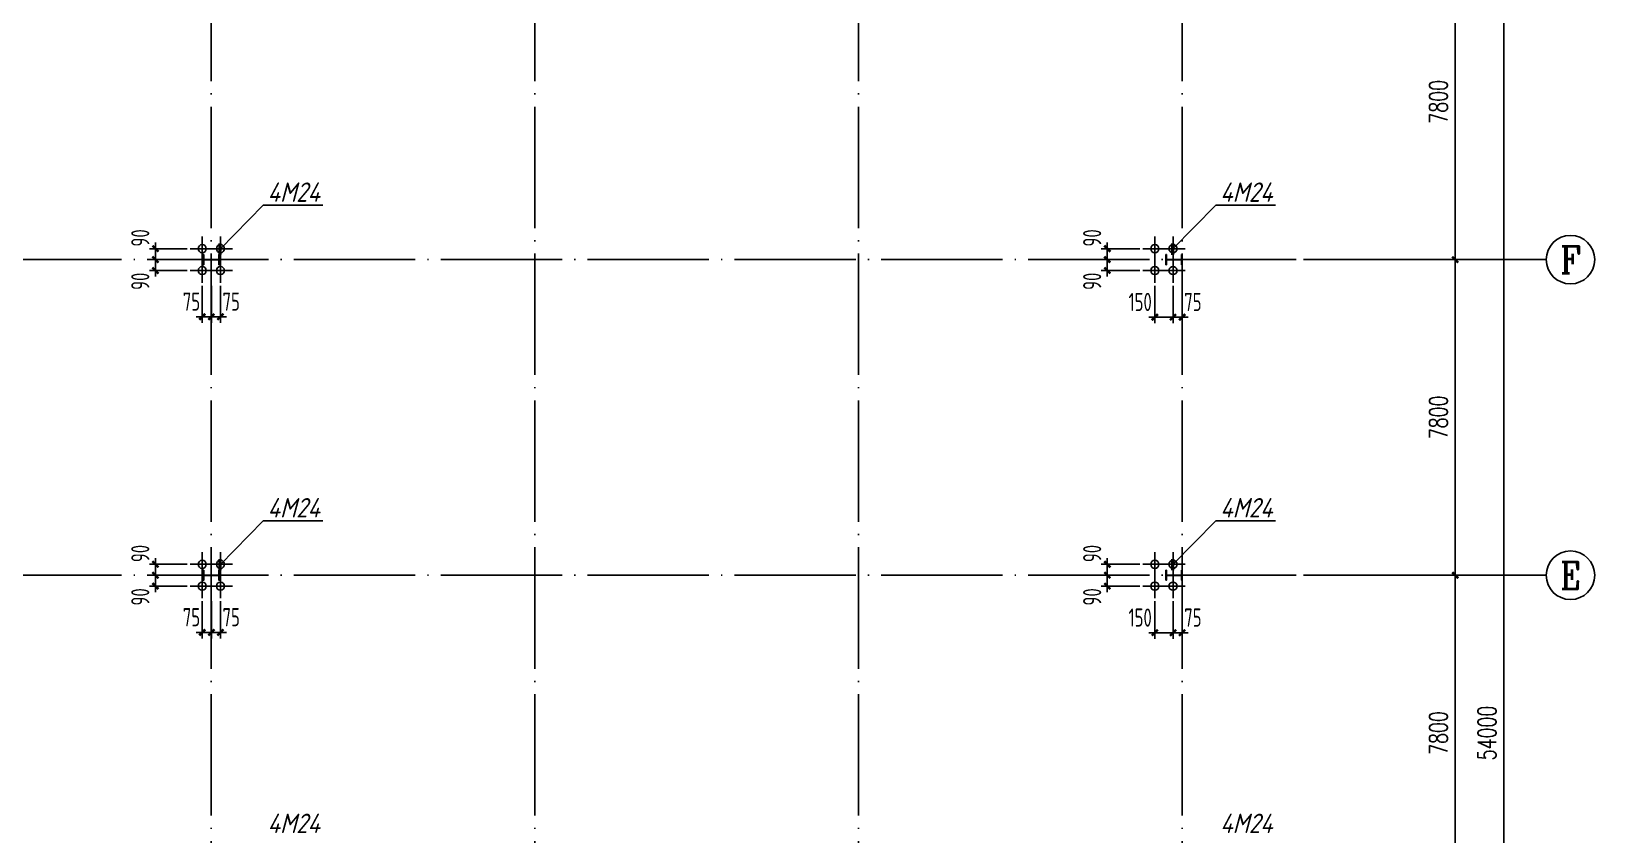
# Model space of a CAD drawing. Header units: millimetres. Extents: x 6950065 to 7140129, y 16284814 to 19754034.
# Drawn here: x 6996890 to 7035542, y 18669828 to 18689685 of the extents above; entities that cross this region are included whole.
import ezdxf
from ezdxf.enums import TextEntityAlignment as Align

# ---------------------------------------------------------------- set-up
doc = ezdxf.new("R2010")
doc.units = ezdxf.units.MM
doc.header["$LTSCALE"] = 1500
doc.header["$MEASUREMENT"] = 0
doc.linetypes.add('DOTE', pattern=[2.42, 2, -0.2, 0.02, -0.2])
doc.layers.get('Defpoints').update_dxf_attribs({"color": 1})
for name, color, linetype in [('AXIS_TEXT', 7, 'Continuous'), ('COLUMN', 2, 'Continuous'), ('dim', 7, 'Continuous'), ('DIM_ELEV', 3, 'Continuous'), ('DOTE', 250, 'DOTE'), ('LZ_DIM', 3, 'Continuous'), ('中粗', 4, 'Continuous'), ('标注', 7, 'Continuous')]:
    doc.layers.add(name, color=color, linetype=linetype)
doc.styles.add('_TCH_AXIS', font='COMPLEX', dxfattribs={"bigfont": 'GBCBIG'})
doc.styles.add('_TCH_DIM_T3', font='SIMPLEX', dxfattribs={"width": 0.705882, "bigfont": 'GBCBIG'})
doc.styles.add('COMPLEX', font='COMPLEX')
doc.styles.get("Standard").update_dxf_attribs({"font": 'gbenor.shx', "bigfont": 'gbcbig.shx'})
doc.styles.add('TSSD_Dimension', font='Tssdeng.shx', dxfattribs={"width": 0.7, "bigfont": 'hztxt.shx'})
doc.dimstyles.new('100', dxfattribs={"dimtxt": 250, "dimasz": 200, "dimexe": 250, "dimexo": 300, "dimgap": 150, "dimtad": 1, "dimdec": 0, "dimzin": 0, "dimdsep": 46, "dimtxsty": 'Standard', "dimblk": 'ARCHTICK', "dimcen": 0.09, "dimclrd": 256, "dimclre": 256, "dimclrt": 256, "dimadec": 0, "dimazin": 0, "dimtfac": 1, "dimtdec": 0, "dimtix": 1, "dimtmove": 2, "dimatfit": 3, "dimldrblk": 'ARCHTICK', "dimfxl": 0, "dimtolj": 1, "dimtzin": 0, "dimarcsym": 0})
doc.dimstyles.new('_TCH_ARCH&&150', dxfattribs={"dimtxt": 446.25, "dimasz": 150, "dimexe": 375, "dimexo": 450, "dimgap": 189.375, "dimtad": 1, "dimdec": 0, "dimzin": 0, "dimdsep": 46, "dimtxsty": '_TCH_DIM_T3', "dimblk": 'ARCHTICK', "dimcen": 0.09, "dimclrt": 7, "dimazin": 2, "dimtfac": 1, "dimtdec": 0, "dimtix": 1, "dimtmove": 2, "dimatfit": 3, "dimfxl": 0, "dimtolj": 1, "dimtzin": 0, "dimarcsym": 0})
doc.dimstyles.new('TSSD_50_150', dxfattribs={"dimtxt": 450, "dimasz": 150, "dimexe": 150, "dimexo": 375, "dimgap": 150, "dimtad": 1, "dimdec": 0, "dimlfac": 0.333333, "dimzin": 0, "dimdsep": 46, "dimtxsty": 'TSSD_Dimension', "dimblk": 'ARCHTICK', "dimblk1": 'ARCHTICK', "dimblk2": 'ARCHTICK', "dimcen": 0, "dimdle": 150, "dimclrt": 7, "dimadec": 0, "dimazin": 0, "dimtfac": 1, "dimtdec": 0, "dimtix": 1, "dimtmove": 2, "dimatfit": 3, "dimfxl": 0, "dimtolj": 1, "dimtzin": 0, "dimarcsym": 0})

# ---------------------------------------------------------------- blocks, each defined once
blk = doc.blocks.new('A$C3ACC4A1C')
at = {"layer": 'COLUMN'}
h = blk.add_hatch(color=256, dxfattribs=at)
h.paths.add_polyline_path([(125, 400), (0, 400), (0, 388), (120, 388), (120, 200), (125, 200)])
h.paths.add_polyline_path([(250, 400), (125, 400), (125, 200), (130, 200), (130, 388), (250, 388)])
h.paths.add_polyline_path([(250, 12), (130, 12), (130, 200), (125, 200), (125, 0), (250, 0)])
h.paths.add_polyline_path([(125, 200), (120, 200), (120, 12), (0, 12), (0, 0), (125, 0)])
blk.add_lwpolyline([(0, 0), (0, 12), (120, 12), (120, 388), (0, 388), (0, 400), (250, 400), (250, 388), (130, 388), (130, 12), (250, 12), (250, 0)], close=True, dxfattribs=at)
blk = doc.blocks.new('rtrtrtrtrt')
at = {"layer": '中粗', "linetype": 'ByBlock'}
for p, q in [((3059491, -306880), (3059491, -306280)), ((3059791, -306580), (3059191, -306580))]:
    blk.add_line(p, q, dxfattribs=at)
blk.add_circle((3059491, -306580), 100, dxfattribs=at)
blk = doc.blocks.new('_ArchTick')
at = {"color": 0, "linetype": 'ByBlock', "const_width": 0.4}
blk.add_lwpolyline([(-0.5, -0.5), (0.5, 0.5)], dxfattribs=at)
blk = doc.blocks.new('*D535')
at = {"layer": 'Defpoints', "color": 0}
for p in [(7001117, 18675972), (7001342, 18675972), (7001342, 18674829)]:
    blk.add_point(p, dxfattribs=at)
at = {"layer": 'dim', "color": 0, "lineweight": -2}
for p, q in [((7001117, 18675597), (7001117, 18674679)), ((7001342, 18675597), (7001342, 18674679)), ((7001117, 18674829), (7000967, 18674829)), ((7001117, 18674829), (7001342, 18674829)), ((7001342, 18674829), (7001492, 18674829))]:
    blk.add_line(p, q, dxfattribs=at)
at = {"layer": 'dim', "color": 0, "lineweight": -2, "xscale": 150, "yscale": 150, "zscale": 150}
blk.add_blockref('_ArchTick', (7001117, 18674829), dxfattribs=at)
at = {"layer": 'dim', "color": 0, "lineweight": -2, "xscale": 150, "yscale": 150, "zscale": 150, "rotation": 180}
blk.add_blockref('_ArchTick', (7001342, 18674829), dxfattribs=at)
at = {"layer": 'dim', "color": 7, "insert": (7000851, 18675204), "char_height": 450, "attachment_point": 5, "style": 'TSSD_Dimension'}
blk.add_mtext('\\A1;75', dxfattribs=at)
blk = doc.blocks.new('*D536')
at = {"layer": 'Defpoints', "color": 0}
for p in [(7001342, 18675972), (7001567, 18675972), (7001567, 18674829)]:
    blk.add_point(p, dxfattribs=at)
at = {"layer": 'dim', "color": 0, "lineweight": -2}
for p, q in [((7001342, 18675597), (7001342, 18674679)), ((7001567, 18675597), (7001567, 18674679)), ((7001342, 18674829), (7001192, 18674829)), ((7001342, 18674829), (7001567, 18674829)), ((7001567, 18674829), (7001717, 18674829))]:
    blk.add_line(p, q, dxfattribs=at)
at = {"layer": 'dim', "color": 0, "lineweight": -2, "xscale": 150, "yscale": 150, "zscale": 150}
blk.add_blockref('_ArchTick', (7001342, 18674829), dxfattribs=at)
at = {"layer": 'dim', "color": 0, "lineweight": -2, "xscale": 150, "yscale": 150, "zscale": 150, "rotation": 180}
blk.add_blockref('_ArchTick', (7001567, 18674829), dxfattribs=at)
at = {"layer": 'dim', "color": 7, "insert": (7001833, 18675204), "char_height": 450, "attachment_point": 5, "style": 'TSSD_Dimension'}
blk.add_mtext('\\A1;75', dxfattribs=at)
blk = doc.blocks.new('*D537')
at = {"layer": 'Defpoints', "color": 0}
for p in [(7001117, 18676512), (6999960, 18676242), (7001117, 18676242)]:
    blk.add_point(p, dxfattribs=at)
at = {"layer": 'dim', "color": 0, "lineweight": -2}
for p, q in [((7000742, 18676512), (6999810, 18676512)), ((6999960, 18676512), (6999960, 18676662)), ((6999960, 18676512), (6999960, 18676242)), ((7000742, 18676242), (6999810, 18676242)), ((6999960, 18676242), (6999960, 18676092))]:
    blk.add_line(p, q, dxfattribs=at)
at = {"layer": 'dim', "color": 0, "lineweight": -2, "xscale": 150, "yscale": 150, "zscale": 150}
for p, rotation in [((6999960, 18676512), 270), ((6999960, 18676242), 90)]:
    blk.add_blockref('_ArchTick', p, dxfattribs=dict(at, rotation=rotation))
at = {"layer": 'dim', "color": 7, "insert": (6999585, 18676778), "char_height": 450, "attachment_point": 5, "rotation": 90, "style": 'TSSD_Dimension'}
blk.add_mtext('\\A1;90', dxfattribs=at)
blk = doc.blocks.new('*D538')
at = {"layer": 'Defpoints', "color": 0}
for p in [(7001117, 18676242), (6999960, 18675972), (7001117, 18675972)]:
    blk.add_point(p, dxfattribs=at)
at = {"layer": 'dim', "color": 0, "lineweight": -2}
for p, q in [((7000742, 18676242), (6999810, 18676242)), ((6999960, 18676242), (6999960, 18676392)), ((6999960, 18676242), (6999960, 18675972)), ((7000742, 18675972), (6999810, 18675972)), ((6999960, 18675972), (6999960, 18675822))]:
    blk.add_line(p, q, dxfattribs=at)
at = {"layer": 'dim', "color": 0, "lineweight": -2, "xscale": 150, "yscale": 150, "zscale": 150}
for p, rotation in [((6999960, 18676242), 270), ((6999960, 18675972), 90)]:
    blk.add_blockref('_ArchTick', p, dxfattribs=dict(at, rotation=rotation))
at = {"layer": 'dim', "color": 7, "insert": (6999585, 18675706), "char_height": 450, "attachment_point": 5, "rotation": 90, "style": 'TSSD_Dimension'}
blk.add_mtext('\\A1;90', dxfattribs=at)
blk = doc.blocks.new('*D528')
at = {"layer": 'Defpoints', "color": 0}
for p in [(7024667, 18675972), (7025117, 18675972), (7025117, 18674820)]:
    blk.add_point(p, dxfattribs=at)
at = {"layer": 'dim', "color": 0, "lineweight": -2}
for p, q in [((7024667, 18675597), (7024667, 18674670)), ((7025117, 18675597), (7025117, 18674670)), ((7024517, 18674820), (7025267, 18674820))]:
    blk.add_line(p, q, dxfattribs=at)
at = {"layer": 'dim', "color": 0, "lineweight": -2, "xscale": 150, "yscale": 150, "zscale": 150, "rotation": 180}
blk.add_blockref('_ArchTick', (7024667, 18674820), dxfattribs=at)
at = {"layer": 'dim', "color": 0, "lineweight": -2, "xscale": 150, "yscale": 150, "zscale": 150}
blk.add_blockref('_ArchTick', (7025117, 18674820), dxfattribs=at)
at = {"layer": 'dim', "color": 7, "insert": (7024304, 18675195), "char_height": 450, "attachment_point": 5, "style": 'TSSD_Dimension'}
blk.add_mtext('\\A1;150', dxfattribs=at)
blk = doc.blocks.new('*D529')
at = {"layer": 'Defpoints', "color": 0}
for p in [(7025117, 18675972), (7025342, 18675972), (7025342, 18674820)]:
    blk.add_point(p, dxfattribs=at)
at = {"layer": 'dim', "color": 0, "lineweight": -2}
for p, q in [((7025117, 18675597), (7025117, 18674670)), ((7025342, 18675597), (7025342, 18674670)), ((7025117, 18674820), (7024967, 18674820)), ((7025117, 18674820), (7025342, 18674820)), ((7025342, 18674820), (7025492, 18674820))]:
    blk.add_line(p, q, dxfattribs=at)
at = {"layer": 'dim', "color": 0, "lineweight": -2, "xscale": 150, "yscale": 150, "zscale": 150}
blk.add_blockref('_ArchTick', (7025117, 18674820), dxfattribs=at)
at = {"layer": 'dim', "color": 0, "lineweight": -2, "xscale": 150, "yscale": 150, "zscale": 150, "rotation": 180}
blk.add_blockref('_ArchTick', (7025342, 18674820), dxfattribs=at)
at = {"layer": 'dim', "color": 7, "insert": (7025608, 18675195), "char_height": 450, "attachment_point": 5, "style": 'TSSD_Dimension'}
blk.add_mtext('\\A1;75', dxfattribs=at)
blk = doc.blocks.new('*D530')
at = {"layer": 'Defpoints', "color": 0}
for p in [(7024667, 18676512), (7023492, 18676242), (7024667, 18676242)]:
    blk.add_point(p, dxfattribs=at)
at = {"layer": 'dim', "color": 0, "lineweight": -2}
for p, q in [((7024292, 18676512), (7023342, 18676512)), ((7023492, 18676512), (7023492, 18676662)), ((7023492, 18676512), (7023492, 18676242)), ((7024292, 18676242), (7023342, 18676242)), ((7023492, 18676242), (7023492, 18676092))]:
    blk.add_line(p, q, dxfattribs=at)
at = {"layer": 'dim', "color": 0, "lineweight": -2, "xscale": 150, "yscale": 150, "zscale": 150}
for p, rotation in [((7023492, 18676512), 270), ((7023492, 18676242), 90)]:
    blk.add_blockref('_ArchTick', p, dxfattribs=dict(at, rotation=rotation))
at = {"layer": 'dim', "color": 7, "insert": (7023117, 18676778), "char_height": 450, "attachment_point": 5, "rotation": 90, "style": 'TSSD_Dimension'}
blk.add_mtext('\\A1;90', dxfattribs=at)
blk = doc.blocks.new('*D531')
at = {"layer": 'Defpoints', "color": 0}
for p in [(7024667, 18676242), (7023492, 18675972), (7024667, 18675972)]:
    blk.add_point(p, dxfattribs=at)
at = {"layer": 'dim', "color": 0, "lineweight": -2}
for p, q in [((7024292, 18676242), (7023342, 18676242)), ((7023492, 18676242), (7023492, 18676392)), ((7023492, 18676242), (7023492, 18675972)), ((7024292, 18675972), (7023342, 18675972)), ((7023492, 18675972), (7023492, 18675822))]:
    blk.add_line(p, q, dxfattribs=at)
at = {"layer": 'dim', "color": 0, "lineweight": -2, "xscale": 150, "yscale": 150, "zscale": 150}
for p, rotation in [((7023492, 18676242), 270), ((7023492, 18675972), 90)]:
    blk.add_blockref('_ArchTick', p, dxfattribs=dict(at, rotation=rotation))
at = {"layer": 'dim', "color": 7, "insert": (7023117, 18675706), "char_height": 450, "attachment_point": 5, "rotation": 90, "style": 'TSSD_Dimension'}
blk.add_mtext('\\A1;90', dxfattribs=at)
blk = doc.blocks.new('*D547')
at = {"layer": 'Defpoints', "color": 0}
for p in [(7001117, 18683772), (7001342, 18683772), (7001342, 18682629)]:
    blk.add_point(p, dxfattribs=at)
at = {"layer": 'dim', "color": 0, "lineweight": -2}
for p, q in [((7001117, 18683397), (7001117, 18682479)), ((7001342, 18683397), (7001342, 18682479)), ((7001117, 18682629), (7000967, 18682629)), ((7001117, 18682629), (7001342, 18682629)), ((7001342, 18682629), (7001492, 18682629))]:
    blk.add_line(p, q, dxfattribs=at)
at = {"layer": 'dim', "color": 0, "lineweight": -2, "xscale": 150, "yscale": 150, "zscale": 150}
blk.add_blockref('_ArchTick', (7001117, 18682629), dxfattribs=at)
at = {"layer": 'dim', "color": 0, "lineweight": -2, "xscale": 150, "yscale": 150, "zscale": 150, "rotation": 180}
blk.add_blockref('_ArchTick', (7001342, 18682629), dxfattribs=at)
at = {"layer": 'dim', "color": 7, "insert": (7000851, 18683004), "char_height": 450, "attachment_point": 5, "style": 'TSSD_Dimension'}
blk.add_mtext('\\A1;75', dxfattribs=at)
blk = doc.blocks.new('*D548')
at = {"layer": 'Defpoints', "color": 0}
for p in [(7001342, 18683772), (7001567, 18683772), (7001567, 18682629)]:
    blk.add_point(p, dxfattribs=at)
at = {"layer": 'dim', "color": 0, "lineweight": -2}
for p, q in [((7001342, 18683397), (7001342, 18682479)), ((7001567, 18683397), (7001567, 18682479)), ((7001342, 18682629), (7001192, 18682629)), ((7001342, 18682629), (7001567, 18682629)), ((7001567, 18682629), (7001717, 18682629))]:
    blk.add_line(p, q, dxfattribs=at)
at = {"layer": 'dim', "color": 0, "lineweight": -2, "xscale": 150, "yscale": 150, "zscale": 150}
blk.add_blockref('_ArchTick', (7001342, 18682629), dxfattribs=at)
at = {"layer": 'dim', "color": 0, "lineweight": -2, "xscale": 150, "yscale": 150, "zscale": 150, "rotation": 180}
blk.add_blockref('_ArchTick', (7001567, 18682629), dxfattribs=at)
at = {"layer": 'dim', "color": 7, "insert": (7001833, 18683004), "char_height": 450, "attachment_point": 5, "style": 'TSSD_Dimension'}
blk.add_mtext('\\A1;75', dxfattribs=at)
blk = doc.blocks.new('*D549')
at = {"layer": 'Defpoints', "color": 0}
for p in [(7001117, 18684312), (6999960, 18684042), (7001117, 18684042)]:
    blk.add_point(p, dxfattribs=at)
at = {"layer": 'dim', "color": 0, "lineweight": -2}
for p, q in [((7000742, 18684312), (6999810, 18684312)), ((6999960, 18684312), (6999960, 18684462)), ((6999960, 18684312), (6999960, 18684042)), ((7000742, 18684042), (6999810, 18684042)), ((6999960, 18684042), (6999960, 18683892))]:
    blk.add_line(p, q, dxfattribs=at)
at = {"layer": 'dim', "color": 0, "lineweight": -2, "xscale": 150, "yscale": 150, "zscale": 150}
for p, rotation in [((6999960, 18684312), 270), ((6999960, 18684042), 90)]:
    blk.add_blockref('_ArchTick', p, dxfattribs=dict(at, rotation=rotation))
at = {"layer": 'dim', "color": 7, "insert": (6999585, 18684578), "char_height": 450, "attachment_point": 5, "rotation": 90, "style": 'TSSD_Dimension'}
blk.add_mtext('\\A1;90', dxfattribs=at)
blk = doc.blocks.new('*D550')
at = {"layer": 'Defpoints', "color": 0}
for p in [(6999960, 18683772), (7001117, 18684042), (7001117, 18683772)]:
    blk.add_point(p, dxfattribs=at)
at = {"layer": 'dim', "color": 0, "lineweight": -2}
for p, q in [((6999960, 18684042), (6999960, 18684192)), ((7000742, 18684042), (6999810, 18684042)), ((7000742, 18683772), (6999810, 18683772)), ((6999960, 18684042), (6999960, 18683772)), ((6999960, 18683772), (6999960, 18683622))]:
    blk.add_line(p, q, dxfattribs=at)
at = {"layer": 'dim', "color": 0, "lineweight": -2, "xscale": 150, "yscale": 150, "zscale": 150}
for p, rotation in [((6999960, 18684042), 270), ((6999960, 18683772), 90)]:
    blk.add_blockref('_ArchTick', p, dxfattribs=dict(at, rotation=rotation))
at = {"layer": 'dim', "color": 7, "insert": (6999585, 18683506), "char_height": 450, "attachment_point": 5, "rotation": 90, "style": 'TSSD_Dimension'}
blk.add_mtext('\\A1;90', dxfattribs=at)
blk = doc.blocks.new('*D540')
at = {"layer": 'Defpoints', "color": 0}
for p in [(7024667, 18683772), (7025117, 18683772), (7025117, 18682620)]:
    blk.add_point(p, dxfattribs=at)
at = {"layer": 'dim', "color": 0, "lineweight": -2}
for p, q in [((7024667, 18683397), (7024667, 18682470)), ((7025117, 18683397), (7025117, 18682470)), ((7024517, 18682620), (7025267, 18682620))]:
    blk.add_line(p, q, dxfattribs=at)
at = {"layer": 'dim', "color": 0, "lineweight": -2, "xscale": 150, "yscale": 150, "zscale": 150, "rotation": 180}
blk.add_blockref('_ArchTick', (7024667, 18682620), dxfattribs=at)
at = {"layer": 'dim', "color": 0, "lineweight": -2, "xscale": 150, "yscale": 150, "zscale": 150}
blk.add_blockref('_ArchTick', (7025117, 18682620), dxfattribs=at)
at = {"layer": 'dim', "color": 7, "insert": (7024304, 18682995), "char_height": 450, "attachment_point": 5, "style": 'TSSD_Dimension'}
blk.add_mtext('\\A1;150', dxfattribs=at)
blk = doc.blocks.new('*D541')
at = {"layer": 'Defpoints', "color": 0}
for p in [(7025117, 18683772), (7025342, 18683772), (7025342, 18682620)]:
    blk.add_point(p, dxfattribs=at)
at = {"layer": 'dim', "color": 0, "lineweight": -2}
for p, q in [((7025117, 18683397), (7025117, 18682470)), ((7025342, 18683397), (7025342, 18682470)), ((7025117, 18682620), (7024967, 18682620)), ((7025117, 18682620), (7025342, 18682620)), ((7025342, 18682620), (7025492, 18682620))]:
    blk.add_line(p, q, dxfattribs=at)
at = {"layer": 'dim', "color": 0, "lineweight": -2, "xscale": 150, "yscale": 150, "zscale": 150}
blk.add_blockref('_ArchTick', (7025117, 18682620), dxfattribs=at)
at = {"layer": 'dim', "color": 0, "lineweight": -2, "xscale": 150, "yscale": 150, "zscale": 150, "rotation": 180}
blk.add_blockref('_ArchTick', (7025342, 18682620), dxfattribs=at)
at = {"layer": 'dim', "color": 7, "insert": (7025608, 18682995), "char_height": 450, "attachment_point": 5, "style": 'TSSD_Dimension'}
blk.add_mtext('\\A1;75', dxfattribs=at)
blk = doc.blocks.new('*D542')
at = {"layer": 'Defpoints', "color": 0}
for p in [(7024667, 18684312), (7023492, 18684042), (7024667, 18684042)]:
    blk.add_point(p, dxfattribs=at)
at = {"layer": 'dim', "color": 0, "lineweight": -2}
for p, q in [((7024292, 18684312), (7023342, 18684312)), ((7023492, 18684312), (7023492, 18684462)), ((7023492, 18684312), (7023492, 18684042)), ((7024292, 18684042), (7023342, 18684042)), ((7023492, 18684042), (7023492, 18683892))]:
    blk.add_line(p, q, dxfattribs=at)
at = {"layer": 'dim', "color": 0, "lineweight": -2, "xscale": 150, "yscale": 150, "zscale": 150}
for p, rotation in [((7023492, 18684312), 270), ((7023492, 18684042), 90)]:
    blk.add_blockref('_ArchTick', p, dxfattribs=dict(at, rotation=rotation))
at = {"layer": 'dim', "color": 7, "insert": (7023117, 18684578), "char_height": 450, "attachment_point": 5, "rotation": 90, "style": 'TSSD_Dimension'}
blk.add_mtext('\\A1;90', dxfattribs=at)
blk = doc.blocks.new('*D543')
at = {"layer": 'Defpoints', "color": 0}
for p in [(7023492, 18683772), (7024667, 18684042), (7024667, 18683772)]:
    blk.add_point(p, dxfattribs=at)
at = {"layer": 'dim', "color": 0, "lineweight": -2}
for p, q in [((7023492, 18684042), (7023492, 18684192)), ((7024292, 18684042), (7023342, 18684042)), ((7024292, 18683772), (7023342, 18683772)), ((7023492, 18684042), (7023492, 18683772)), ((7023492, 18683772), (7023492, 18683622))]:
    blk.add_line(p, q, dxfattribs=at)
at = {"layer": 'dim', "color": 0, "lineweight": -2, "xscale": 150, "yscale": 150, "zscale": 150}
for p, rotation in [((7023492, 18684042), 270), ((7023492, 18683772), 90)]:
    blk.add_blockref('_ArchTick', p, dxfattribs=dict(at, rotation=rotation))
at = {"layer": 'dim', "color": 7, "insert": (7023117, 18683506), "char_height": 450, "attachment_point": 5, "rotation": 90, "style": 'TSSD_Dimension'}
blk.add_mtext('\\A1;90', dxfattribs=at)
blk = doc.blocks.new('*D1544')
at = {"layer": 'Defpoints', "color": 0}
for p in [(7028342, 18676242), (7032092, 18676242), (7028342, 18668442)]:
    blk.add_point(p, dxfattribs=at)
at = {"layer": 'DIM_ELEV', "color": 0, "lineweight": -2}
for p, q in [((7028792, 18676242), (7032467, 18676242)), ((7032092, 18668442), (7032092, 18676242)), ((7028792, 18668442), (7032467, 18668442))]:
    blk.add_line(p, q, dxfattribs=at)
at = {"layer": 'DIM_ELEV', "color": 0, "lineweight": -2, "xscale": 150, "yscale": 150, "zscale": 150}
for p, rotation in [((7032092, 18676242), 90), ((7032092, 18668442), 270)]:
    blk.add_blockref('_ArchTick', p, dxfattribs=dict(at, rotation=rotation))
at = {"layer": 'DIM_ELEV', "color": 7, "insert": (7031679, 18672342), "char_height": 446.2, "attachment_point": 5, "rotation": 90, "style": '_TCH_DIM_T3'}
blk.add_mtext('\\A1;7800', dxfattribs=at)
blk = doc.blocks.new('*D1545')
at = {"layer": 'Defpoints', "color": 0}
for p in [(7028342, 18684042), (7032092, 18684042), (7028342, 18676242)]:
    blk.add_point(p, dxfattribs=at)
at = {"layer": 'DIM_ELEV', "color": 0, "lineweight": -2}
for p, q in [((7028792, 18684042), (7032467, 18684042)), ((7032092, 18676242), (7032092, 18684042)), ((7028792, 18676242), (7032467, 18676242))]:
    blk.add_line(p, q, dxfattribs=at)
at = {"layer": 'DIM_ELEV', "color": 0, "lineweight": -2, "xscale": 150, "yscale": 150, "zscale": 150}
for p, rotation in [((7032092, 18684042), 90), ((7032092, 18676242), 270)]:
    blk.add_blockref('_ArchTick', p, dxfattribs=dict(at, rotation=rotation))
at = {"layer": 'DIM_ELEV', "color": 7, "insert": (7031679, 18680142), "char_height": 446.2, "attachment_point": 5, "rotation": 90, "style": '_TCH_DIM_T3'}
blk.add_mtext('\\A1;7800', dxfattribs=at)
blk = doc.blocks.new('*D1546')
at = {"layer": 'Defpoints', "color": 0}
for p in [(7028342, 18691842), (7032092, 18691842), (7028342, 18684042)]:
    blk.add_point(p, dxfattribs=at)
at = {"layer": 'DIM_ELEV', "color": 0, "lineweight": -2}
for p, q in [((7028792, 18691842), (7032467, 18691842)), ((7032092, 18684042), (7032092, 18691842)), ((7028792, 18684042), (7032467, 18684042))]:
    blk.add_line(p, q, dxfattribs=at)
at = {"layer": 'DIM_ELEV', "color": 0, "lineweight": -2, "xscale": 150, "yscale": 150, "zscale": 150}
for p, rotation in [((7032092, 18691842), 90), ((7032092, 18684042), 270)]:
    blk.add_blockref('_ArchTick', p, dxfattribs=dict(at, rotation=rotation))
at = {"layer": 'DIM_ELEV', "color": 7, "insert": (7031679, 18687942), "char_height": 446.2, "attachment_point": 5, "rotation": 90, "style": '_TCH_DIM_T3'}
blk.add_mtext('\\A1;7800', dxfattribs=at)
blk = doc.blocks.new('*D1548')
at = {"layer": 'Defpoints', "color": 0}
for p in [(7028342, 18699342), (7033292, 18699342), (7028342, 18645342)]:
    blk.add_point(p, dxfattribs=at)
at = {"layer": 'DIM_ELEV', "color": 0, "lineweight": -2}
for p, q in [((7028792, 18699342), (7033667, 18699342)), ((7033292, 18645342), (7033292, 18699342)), ((7028792, 18645342), (7033667, 18645342))]:
    blk.add_line(p, q, dxfattribs=at)
at = {"layer": 'DIM_ELEV', "color": 0, "lineweight": -2, "xscale": 150, "yscale": 150, "zscale": 150}
for p, rotation in [((7033292, 18699342), 90), ((7033292, 18645342), 270)]:
    blk.add_blockref('_ArchTick', p, dxfattribs=dict(at, rotation=rotation))
at = {"layer": 'DIM_ELEV', "color": 7, "insert": (7032879, 18672342), "char_height": 446.2, "attachment_point": 5, "rotation": 90, "style": '_TCH_DIM_T3'}
blk.add_mtext('\\A1;54000', dxfattribs=at)
blk = doc.blocks.new('_AXISO')
blk.add_circle((0, 0), 0.5)
at = {"layer": 'AXIS_TEXT', "style": 'COMPLEX', "width": 1.041667}
blk.add_attdef('A', text='', height=0.56, dxfattribs=at).set_placement((-0.25, -0.28), (0.25, -0.28), align=Align.FIT)

msp = doc.modelspace()

# ---------------------------------------------------------------- linework, layer by layer
at = {"layer": 'DIM_ELEV'}
for p, q in [((7028341.7, 18684041.6), (7034341.7, 18684041.6)), ((7028341.7, 18676241.6), (7034341.7, 18676241.6))]:
    msp.add_line(p, q, dxfattribs=at)
at = {"layer": 'DOTE', "color": 1}
for p, q in [((7001341.7, 18702341.6), (7001341.7, 18642341.6)), ((7009341.7, 18702341.6), (7009341.7, 18642341.6)), ((7017341.7, 18702341.6), (7017341.7, 18642341.6)), ((7025341.7, 18702341.6), (7025341.7, 18642341.6)), ((6974341.7, 18684041.6), (7030714.6, 18684041.6)), ((6974341.7, 18676241.6), (7030714.6, 18676241.6))]:
    msp.add_line(p, q, dxfattribs=at)

# ---------------------------------------------------------------- block references
at = {"layer": 'COLUMN', "xscale": -1, "rotation": 270}
for p in [(7001141.7, 18683916.6), (7024941.7, 18683916.6), (7001141.7, 18676116.6), (7024941.7, 18676116.6)]:
    msp.add_blockref('A$C3ACC4A1C', p, dxfattribs=at)
at = {"layer": 'DIM_ELEV'}
ref = msp.add_blockref('_AXISO', (7034941.7, 18684041.6), dxfattribs=dict(at, xscale=1200, yscale=1200, zscale=1200))
ref.add_attrib('A', 'F', dxfattribs={"layer": 'AXIS_TEXT', "height": 668.2, "style": '_TCH_AXIS'}).set_placement((7034687.2, 18683707.5), (7035196.3, 18683707.5), align=Align.FIT)
ref = msp.add_blockref('_AXISO', (7034941.7, 18676241.6), dxfattribs=dict(at, xscale=1200, yscale=1200, zscale=1200))
ref.add_attrib('A', 'E', dxfattribs={"layer": 'AXIS_TEXT', "height": 668.2, "style": '_TCH_AXIS'}).set_placement((7034687.2, 18675907.5), (7035196.3, 18675907.5), align=Align.FIT)
at = {"layer": 'LZ_DIM', "color": 0}
for p in [(3941625.7, 18990891.4), (3942075.7, 18990891.4), (3941625.7, 18990351.4), (3942075.7, 18990351.4), (3941625.7, 18983091.4), (3942075.7, 18983091.4), (3941625.7, 18982551.4), (3942075.7, 18982551.4)]:
    msp.add_blockref('rtrtrtrtrt', p, dxfattribs=at)
at = {"layer": 'LZ_DIM', "color": 0, "xscale": -1, "rotation": 359.9999999999835}
for p in [(10084157.7, 18990891.4), (10084607.7, 18990891.4), (10084157.7, 18990351.4), (10084607.7, 18990351.4), (10084157.7, 18983091.4), (10084607.7, 18983091.4), (10084157.7, 18982551.4), (10084607.7, 18982551.4)]:
    msp.add_blockref('rtrtrtrtrt', p, dxfattribs=at)

# ---------------------------------------------------------------- texts
at = {"color": 6, "ltscale": 0.5, "oblique": 15}
for p in [(7002732.6, 18685469.4), (7026282.6, 18685469.4), (7002732.6, 18677669.4), (7026282.6, 18677669.4), (7002732.6, 18669869.4), (7026282.6, 18669869.4)]:
    msp.add_text('4M24', height=480, dxfattribs=at).set_placement(p)

# ---------------------------------------------------------------- dimensions: what is measured, and where the dimension line sits
at = {"layer": 'dim'}
for base, p1, p2, angle, picture, middle, dimtype in [((6999960.3, 18684041.6), (7001116.7, 18684311.6), (7001116.7, 18684041.6), 270, '*D549', (6999585.3, 18684577.5), 129), ((7023491.8, 18684041.6), (7024666.7, 18684311.6), (7024666.7, 18684041.6), 270, '*D542', (7023116.8, 18684577.5), 129), ((6999960.3, 18683771.6), (7001116.7, 18684041.6), (7001116.7, 18683771.6), 90, '*D550', (6999585.3, 18683505.6), 128), ((7023491.8, 18683771.6), (7024666.7, 18684041.6), (7024666.7, 18683771.6), 90, '*D543', (7023116.8, 18683505.6), 128), ((7001341.7, 18682629.3), (7001116.7, 18683771.6), (7001341.7, 18683771.6), 0, '*D547', (7000850.8, 18683004.3), 129), ((7001566.7, 18682629.3), (7001341.7, 18683771.6), (7001566.7, 18683771.6), 180, '*D548', (7001832.7, 18683004.3), 128), ((7025116.7, 18682619.7), (7024666.7, 18683771.6), (7025116.7, 18683771.6), 0, '*D540', (7024303.9, 18682994.7), 129), ((7025341.7, 18682619.7), (7025116.7, 18683771.6), (7025341.7, 18683771.6), 180, '*D541', (7025607.7, 18682994.7), 128), ((6999960.3, 18676241.6), (7001116.7, 18676511.6), (7001116.7, 18676241.6), 270, '*D537', (6999585.3, 18676777.5), 129), ((7023491.8, 18676241.6), (7024666.7, 18676511.6), (7024666.7, 18676241.6), 270, '*D530', (7023116.8, 18676777.5), 129), ((6999960.3, 18675971.6), (7001116.7, 18676241.6), (7001116.7, 18675971.6), 90, '*D538', (6999585.3, 18675705.6), 128), ((7023491.8, 18675971.6), (7024666.7, 18676241.6), (7024666.7, 18675971.6), 90, '*D531', (7023116.8, 18675705.6), 128), ((7001341.7, 18674829.3), (7001116.7, 18675971.6), (7001341.7, 18675971.6), 0, '*D535', (7000850.8, 18675204.3), 129), ((7001566.7, 18674829.3), (7001341.7, 18675971.6), (7001566.7, 18675971.6), 180, '*D536', (7001832.7, 18675204.3), 128), ((7025116.7, 18674819.7), (7024666.7, 18675971.6), (7025116.7, 18675971.6), 0, '*D528', (7024303.9, 18675194.7), 129), ((7025341.7, 18674819.7), (7025116.7, 18675971.6), (7025341.7, 18675971.6), 180, '*D529', (7025607.7, 18675194.7), 128)]:
    dim = msp.add_linear_dim(base=base, p1=p1, p2=p2, angle=angle, dimstyle='TSSD_50_150', dxfattribs=at)
    dim.commit()
    dim.dimension.update_dxf_attribs({"geometry": picture, "text_midpoint": middle, "dimtype": dimtype})
at = {"layer": 'DIM_ELEV'}
for p1, p2, distance, picture, middle in [((7028341.7, 18645341.6), (7028341.7, 18699341.6), -4950, '*D1548', (7032879.2, 18672341.6)), ((7028341.7, 18684041.6), (7028341.7, 18691841.6), -3750, '*D1546', (7031679.2, 18687941.6)), ((7028341.7, 18676241.6), (7028341.7, 18684041.6), -3750, '*D1545', (7031679.2, 18680141.6)), ((7028341.7, 18668441.6), (7028341.7, 18676241.6), -3750, '*D1544', (7031679.2, 18672341.6))]:
    dim = msp.add_aligned_dim(p1=p1, p2=p2, distance=distance, dimstyle='_TCH_ARCH&&150', dxfattribs=at)
    dim.commit()
    dim.dimension.update_dxf_attribs({"geometry": picture, "text_midpoint": middle})

# ---------------------------------------------------------------- leaders
at = {"layer": '标注', "linetype": 'ByBlock'}
for points in [[(7001556.5, 18684301.2), (7002622.1, 18685387.6), (7004097.1, 18685387.6)], [(7025106.5, 18684301.2), (7026172.1, 18685387.6), (7027647.1, 18685387.6)], [(7001556.5, 18676501.2), (7002622.1, 18677587.6), (7004097.1, 18677587.6)], [(7025106.5, 18676501.2), (7026172.1, 18677587.6), (7027647.1, 18677587.6)]]:
    msp.add_leader(points, dimstyle='100', override={"dimgap": 150, "dimtad": 0}, dxfattribs=at)

doc.saveas('drawing.dxf')
